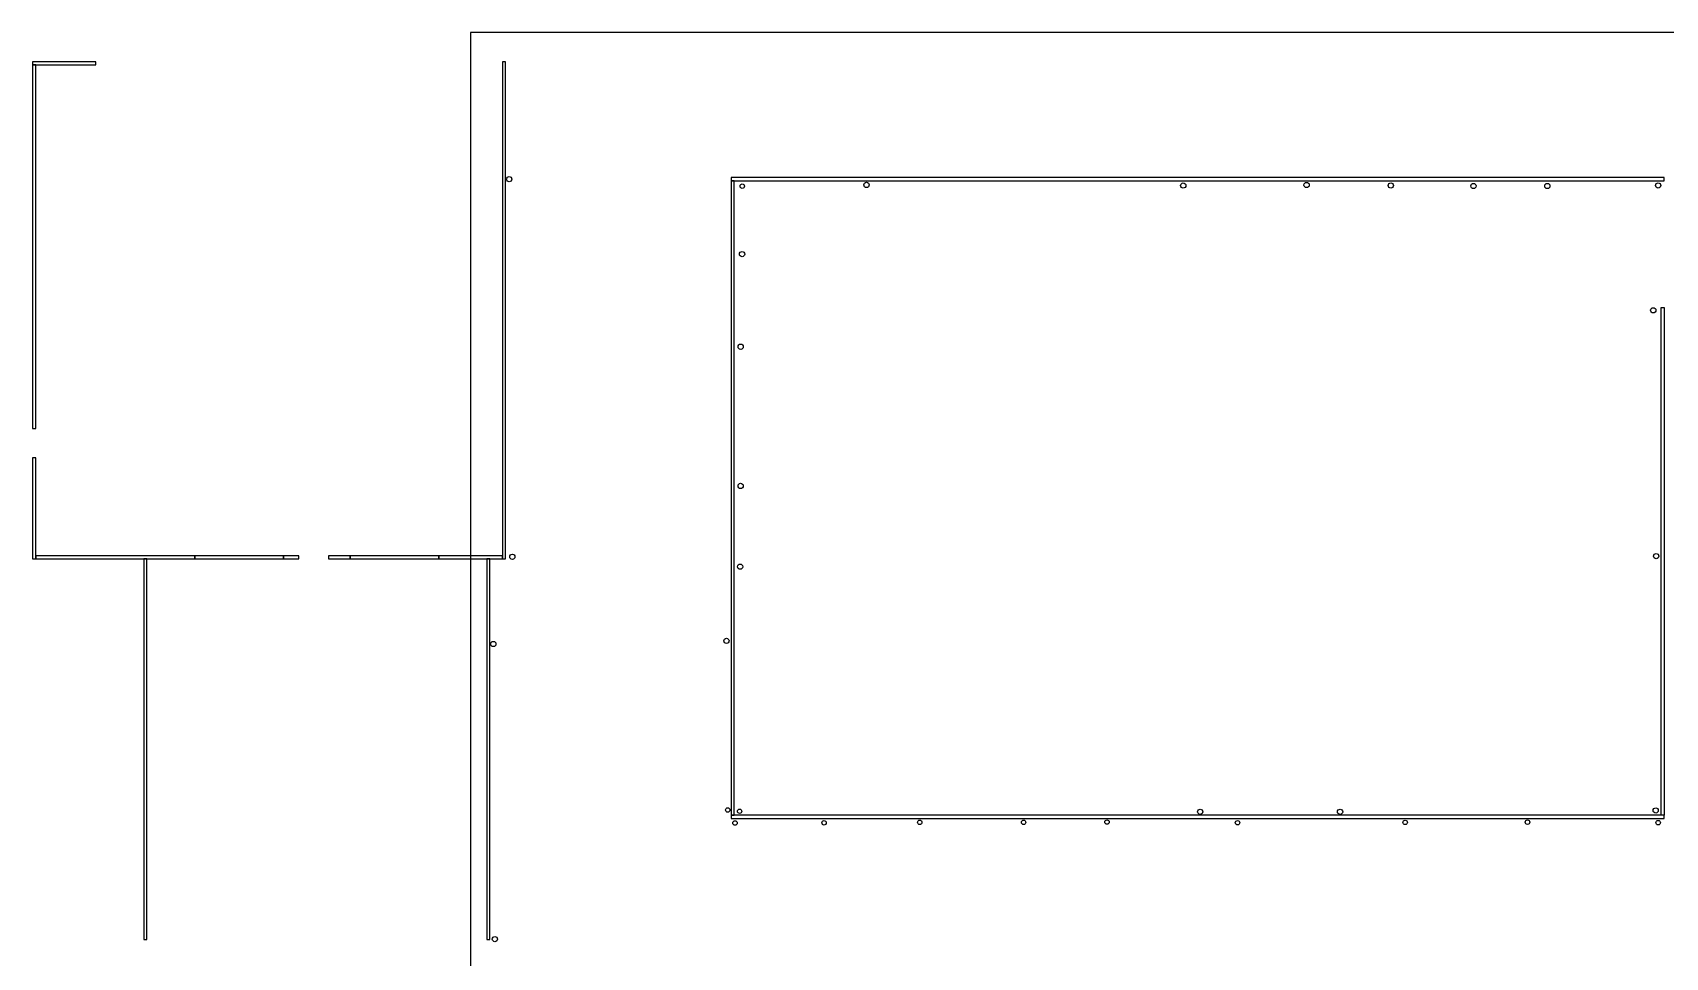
# Model space of a CAD drawing. Extents: x -32.5 to 51.3, y -31.4 to 49.5.
# Drawn here: x -32.5 to 18.9, y 19.1 to 48.3 of the extents above; entities that cross this region are included whole.
import ezdxf

# ---------------------------------------------------------------- set-up
doc = ezdxf.new("R2010")
doc.units = 0
doc.header["$MEASUREMENT"] = 0
for name, color, linetype in [('[OBSTACLE]WALLS', 7, 'CONTINUOUS'), ('[ZONE]DRIVABLE_ZONE', 9, 'CONTINUOUS'), ('BOLLARDS', 6, 'CONTINUOUS'), ('ROLLER_DOOR', 7, 'CONTINUOUS')]:
    doc.layers.add(name, color=color, linetype=linetype)

msp = doc.modelspace()

# ---------------------------------------------------------------- linework, layer by layer
at = {"layer": '[OBSTACLE]WALLS'}
for points in [[(-32.54, 47.236), (-30.548, 47.236), (-30.548, 47.336), (-32.54, 47.336)], [(-32.54, 35.774), (-32.44, 35.774), (-32.44, 47.236), (-32.54, 47.236)], [(-17.73, 31.666), (-17.63, 31.666), (-17.63, 47.336), (-17.73, 47.336)], [(-10.522, 43.584), (18.893, 43.584), (18.893, 43.684), (-10.522, 43.684)], [(-10.522, 23.584), (-10.422, 23.584), (-10.422, 43.584), (-10.522, 43.584)], [(18.893, 23.584), (18.793, 23.584), (18.793, 39.584), (18.893, 39.584)], [(-32.54, 31.666), (-32.44, 31.666), (-32.44, 34.854), (-32.54, 34.854)], [(-32.44, 31.666), (-27.43, 31.666), (-27.43, 31.766), (-32.44, 31.766)], [(-29.03, 19.666), (-28.94, 19.666), (-28.94, 31.666), (-29.03, 31.666)], [(-24.63, 31.666), (-24.15, 31.666), (-24.15, 31.766), (-24.63, 31.766)], [(-23.218, 31.666), (-22.53, 31.666), (-22.53, 31.766), (-23.218, 31.766)], [(-19.73, 31.666), (-17.73, 31.666), (-17.73, 31.766), (-19.73, 31.766)], [(-18.22, 19.666), (-18.13, 19.666), (-18.13, 31.666), (-18.22, 31.666)], [(-10.522, 23.484), (18.893, 23.484), (18.893, 23.584), (-10.522, 23.584), (-10.522, 23.484)]]:
    msp.add_lwpolyline(points, close=True, dxfattribs=at)
at = {"layer": '[ZONE]DRIVABLE_ZONE'}
msp.add_lwpolyline([(-18.741, -2.199), (27.054, -2.199), (27.075, 48.251), (-18.741, 48.251)], close=True, dxfattribs=at)
at = {"layer": 'BOLLARDS'}
for centre, radius in [((-17.517, 43.633), 0.0825), ((-10.17, 43.413), 0.07), ((-6.253, 43.451), 0.0825), ((3.733, 43.433), 0.0825), ((7.621, 43.449), 0.0825), ((10.274, 43.434), 0.0825), ((12.881, 43.418), 0.0825), ((15.21, 43.418), 0.0825), ((18.704, 43.436), 0.0825), ((-10.176, 41.271), 0.0825), ((18.549, 39.5), 0.0825), ((-10.22, 38.352), 0.0825), ((-10.221, 33.965), 0.0825), ((-17.418, 31.733), 0.0825), ((-10.238, 31.42), 0.0825), ((18.64, 31.753), 0.0825), ((-18.017, 28.983), 0.0825), ((-10.668, 29.082), 0.0825), ((-10.628, 23.752), 0.07), ((-10.254, 23.712), 0.07), ((4.268, 23.695), 0.0825), ((8.676, 23.695), 0.0825), ((18.626, 23.736), 0.0825), ((-10.399, 23.342), 0.07), ((-7.591, 23.348), 0.07), ((-4.574, 23.363), 0.07), ((-1.301, 23.362), 0.07), ((1.328, 23.37), 0.07), ((5.444, 23.349), 0.07), ((10.727, 23.36), 0.07), ((14.584, 23.368), 0.07), ((18.704, 23.351), 0.07), ((-17.968, 19.683), 0.0825)]:
    msp.add_circle(centre, radius, dxfattribs=at)
at = {"layer": 'ROLLER_DOOR'}
for points in [[(-27.43, 31.666), (-24.63, 31.666), (-24.63, 31.766), (-27.43, 31.766)], [(-22.53, 31.666), (-19.73, 31.666), (-19.73, 31.766), (-22.53, 31.766)]]:
    msp.add_lwpolyline(points, close=True, dxfattribs=at)

doc.saveas('drawing.dxf')
